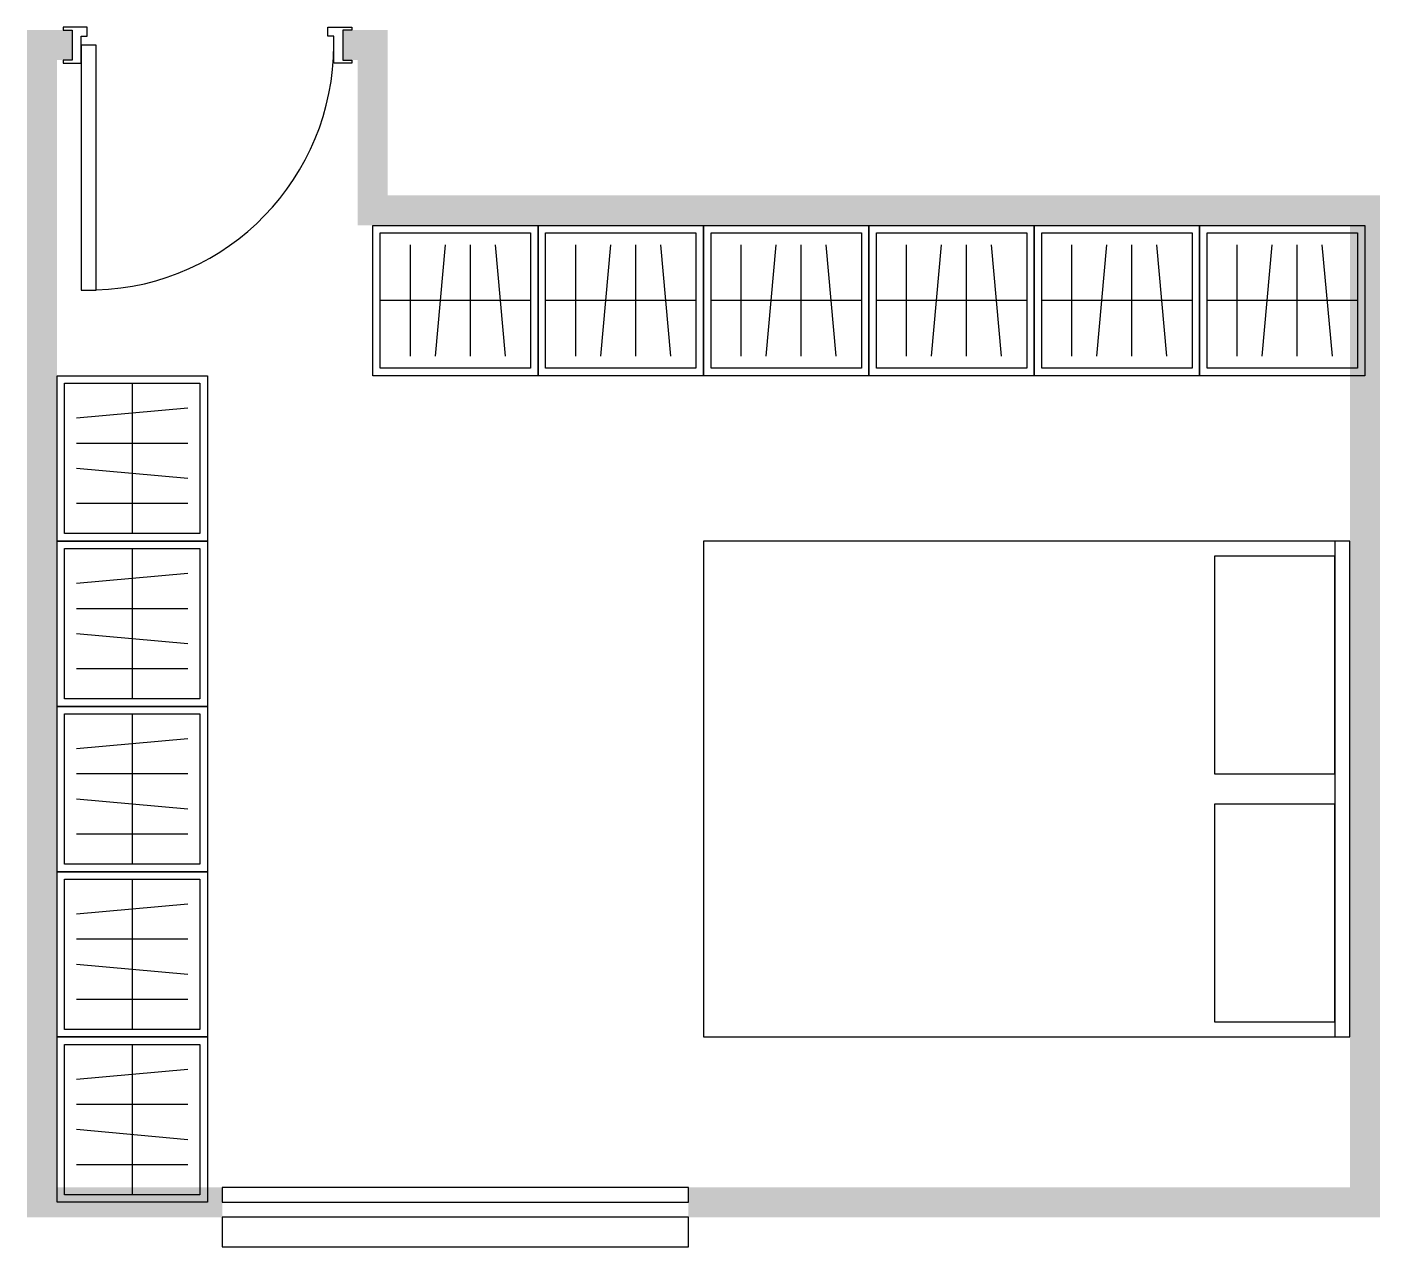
# Model space of a CAD drawing. Header units: millimetres. Extents: x -50 to 4450, y -148 to 3910.
import ezdxf

# ---------------------------------------------------------------- set-up
doc = ezdxf.new("R2010")
doc.units = ezdxf.units.MM

# ---------------------------------------------------------------- blocks, each defined once
blk = doc.blocks.new('Door_Wide_Mirror')
blk.add_line((1000, 50), (1000, -50))
for points in [[(70, 60), (70, 50), (100, 50), (100, -50), (70, -50), (70, -60), (130, -60), (130, -50), (130, 30), (150, 30), (150, 60), (70, 60)], [(1030, 60), (1030, 50), (1000, 50), (1000, -50), (1030, -50), (1030, -60), (970, -60), (970, -50), (970, 30), (950, 30), (950, 60), (1030, 60)]]:
    blk.add_lwpolyline(points)
blk.add_lwpolyline([(130, 0), (130, -815), (180, -815), (180, 0)], close=True)
blk.add_arc((155, 0), 815, 271.7578, 0)
for points in [[(100, 50), (100, -50), (0, 50), (0, -50)], [(1100, 50), (1100, -50), (1000, 50), (1000, -50)]]:
    blk.add_solid(points)
blk = doc.blocks.new('robe')
at = {"true_color": 0xffffff}
for p, q in [((250, 25), (250, 525)), ((65, 425), (435, 425)), ((65, 341.7), (435, 308.3)), ((65, 225), (435, 225)), ((65, 108.3), (435, 141.7))]:
    blk.add_line(p, q, dxfattribs=at)
for points in [[(0, 0), (0, 550), (500, 550), (500, 0)], [(25, 25), (25, 525), (475, 525), (475, 25)]]:
    blk.add_lwpolyline(points, close=True, dxfattribs=at)
blk = doc.blocks.new('Bed')
at = {"true_color": 0xbebebe}
blk.add_line((0, -100), (1650, -100), dxfattribs=at)
at = {"true_color": 0xffffff}
for points in [[(0, -50), (0, -2200), (1650, -2200), (1650, -50)], [(50, -100), (50, -500), (775, -500), (775, -100)], [(875, -100), (875, -500), (1600, -500), (1600, -100)]]:
    blk.add_lwpolyline(points, close=True, dxfattribs=at)
blk = doc.blocks.new('AllBlock')
at = {"true_color": 0xffffff}
for points in [[(599.5, 49.5), (599.5, 0), (2150.5, 0), (2150.5, 49.5)], [(599.5, -49.5), (599.5, -148.5), (2150.5, -148.5), (2150.5, -49.5)]]:
    blk.add_lwpolyline(points, close=True, dxfattribs=at)
for points in [[(-50, 3900), (-50, 3250), (50, 3900), (50, 3250)], [(1050, 3900), (1050, 3250), (1150, 3900), (1150, 3250)], [(-50, 3350), (-50, 2700), (50, 3350), (50, 2700)], [(1050, 3350), (1050, 3250), (1700, 3350), (1700, 3250)], [(1600, 3350), (1600, 3250), (2250, 3350), (2250, 3250)], [(2150, 3350), (2150, 3250), (2800, 3350), (2800, 3250)], [(2700, 3350), (2700, 3250), (3350, 3350), (3350, 3250)], [(3250, 3350), (3250, 3250), (3900, 3350), (3900, 3250)], [(3800, 3350), (3800, 3250), (4450, 3350), (4450, 3250)], [(4350, 3350), (4350, 2700), (4450, 3350), (4450, 2700)], [(-50, 2800), (-50, 2150), (50, 2800), (50, 2150)], [(4350, 2800), (4350, 2150), (4450, 2800), (4450, 2150)], [(-50, 2250), (-50, 1600), (50, 2250), (50, 1600)], [(4350, 2250), (4350, 1600), (4450, 2250), (4450, 1600)], [(-50, 1700), (-50, 1050), (50, 1700), (50, 1050)], [(4350, 1700), (4350, 1050), (4450, 1700), (4450, 1050)], [(-50, 1150), (-50, 500), (50, 1150), (50, 500)], [(4350, 1150), (4350, 500), (4450, 1150), (4450, 500)], [(-50, 600), (-50, -50), (50, 600), (50, -50)], [(4350, 600), (4350, -50), (4450, 600), (4450, -50)], [(-50, 50), (-50, -50), (600, 50), (600, -50)], [(2150, 50), (2150, -50), (2800, 50), (2800, -50)], [(2700, 50), (2700, -50), (3350, 50), (3350, -50)], [(3250, 50), (3250, -50), (3900, 50), (3900, -50)], [(3800, 50), (3800, -50), (4450, 50), (4450, -50)]]:
    blk.add_solid(points)
blk.add_blockref('Door_Wide_Mirror', (0, 3850))
for name, p, rotation in [('robe', (1650, 2750), 90), ('robe', (2200, 2750), 90), ('robe', (2750, 2750), 90), ('robe', (3300, 2750), 90), ('robe', (3850, 2750), 90), ('robe', (4400, 2750), 90), ('robe', (550, 2750), 180), ('robe', (550, 2200), 180), ('Bed', (4400, 2200), 270), ('robe', (550, 1650), 180), ('robe', (550, 1100), 180), ('robe', (550, 550), 180)]:
    blk.add_blockref(name, p, dxfattribs=dict(rotation=rotation))

msp = doc.modelspace()

# ---------------------------------------------------------------- block references
msp.add_blockref('AllBlock', (0, 0))

doc.saveas('drawing.dxf')
